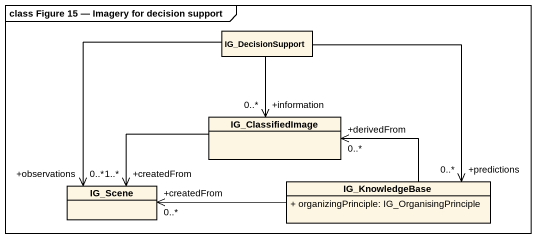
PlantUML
@startuml
mainframe class Figure 15 — Imagery for decision support
hide circle
hide empty members
skinparam classAttributeIconSize 0
class IG_DecisionSupport
class IG_ClassifiedImage
class IG_Scene
class IG_KnowledgeBase {
  + organizingPrinciple: IG_OrganisingPrinciple
}
IG_DecisionSupport --> "+information\n0..*" IG_ClassifiedImage
IG_DecisionSupport --> "+observations\n0..*" IG_Scene
IG_DecisionSupport --> "+predictions\n0..*" IG_KnowledgeBase
IG_ClassifiedImage -left-> "+createdFrom\n1..*" IG_Scene
IG_KnowledgeBase -left-> "+derivedFrom\n0..*" IG_ClassifiedImage
IG_KnowledgeBase -left-> "+createdFrom\n0..*" IG_Scene
@enduml
